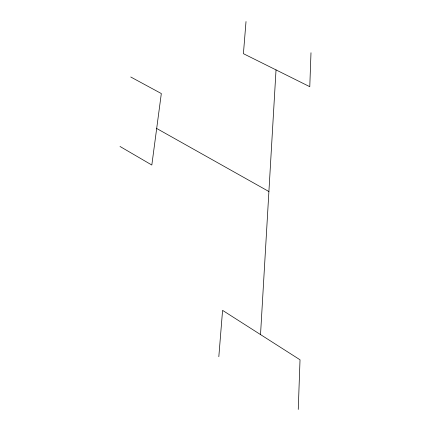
<?xml version="1.0" encoding="UTF-8"?>
<svg xmlns="http://www.w3.org/2000/svg" width="431" height="431" viewBox="0 0 431 431"><rect width="100%" height="100%" fill="white"/><g stroke="black" fill="none" stroke-linecap="round" stroke-linejoin="round"><path stroke-width="0.65" d="M298.252 409.45L300.024 359.788L222.579 310.363L218.819 356.712M310.988 52.749L309.776 86.696L243.413 53.676L246.015 21.55M260.529 334.58L276.029 69.903M130.744 76.993L161.323 93.549L151.825 165.03L120.012 146.47M156.685 128.47L268.906 191.531"/></g></svg>
